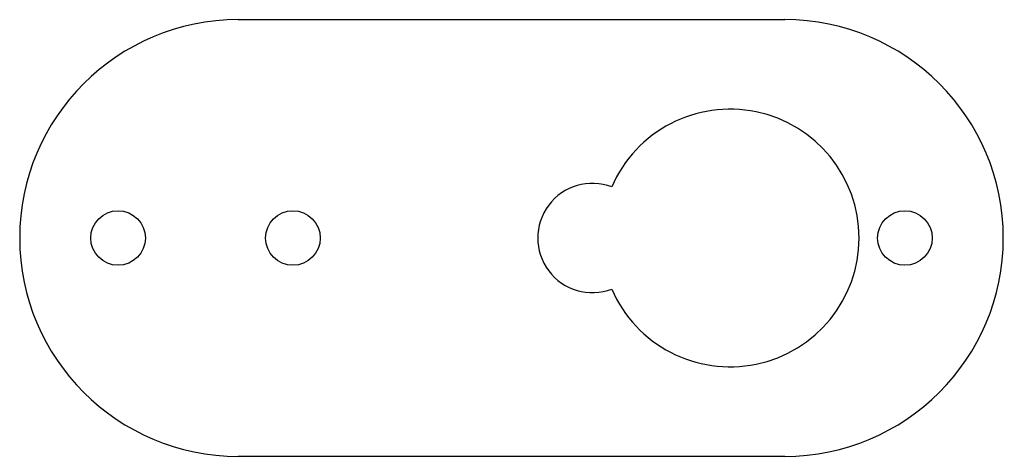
# Model space of a CAD drawing. Header units: millimetres. Extents: x -22.5 to 22.5, y -10 to 10.
import ezdxf

# ---------------------------------------------------------------- set-up
doc = ezdxf.new("R2010")
doc.units = ezdxf.units.MM

msp = doc.modelspace()

# ---------------------------------------------------------------- linework, layer by layer
at = {"color": 7, "linetype": 'Continuous', "lineweight": 25}
for p, q in [((-12.5, 10), (12.5, 10)), ((12.5, -10), (-12.5, -10))]:
    msp.add_line(p, q, dxfattribs=at)
for centre in [(-18, 0), (-10, 0), (18, 0)]:
    msp.add_circle(centre, 1.25, dxfattribs=at)
for centre, radius, start, end in [((-12.5, 0), 10, 90, 270), ((12.5, 0), 10, 270, 90), ((10, 0), 5.9, 203.3531, 156.6469), ((3.7, 0), 2.5, 69.3087, 290.6913)]:
    msp.add_arc(centre, radius, start, end, dxfattribs=at)

doc.saveas('drawing.dxf')
